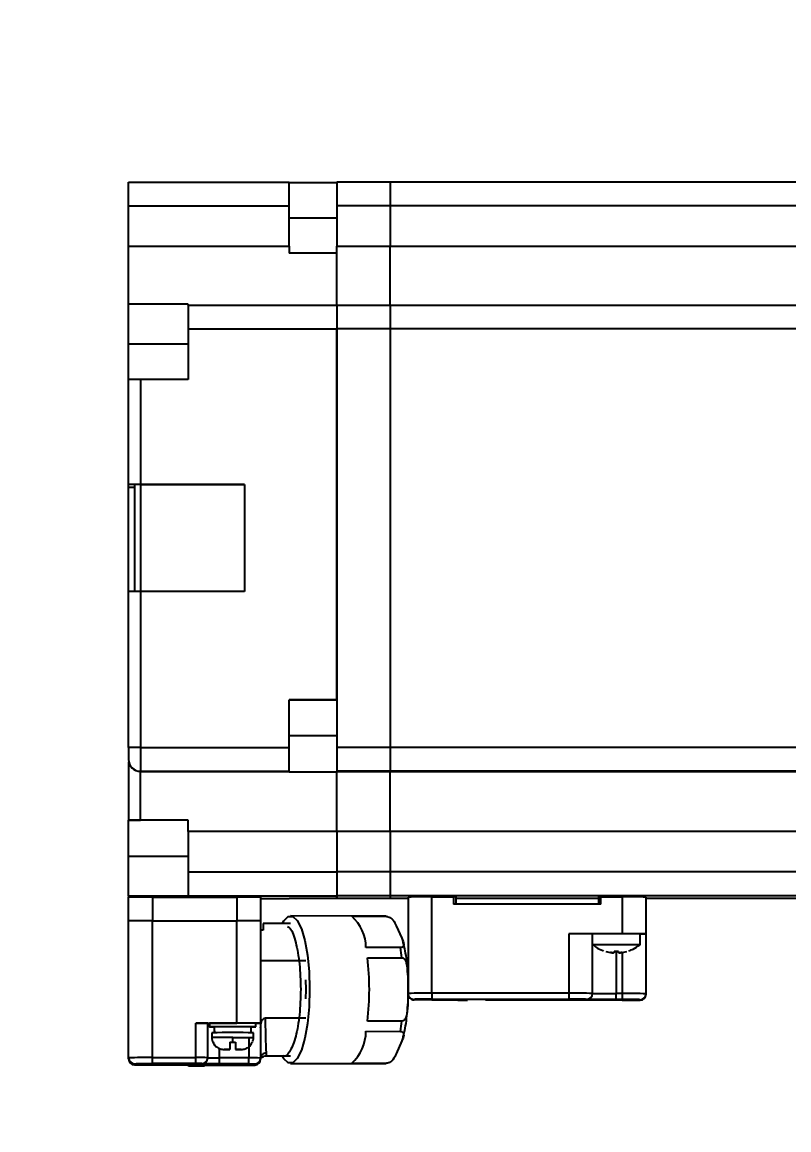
# Model space of a CAD drawing. Header units: millimetres. Extents: x 415 to 2018, y 500 to 823.
# Drawn here: x 646.17 to 652.62, y 666.87 to 676.18 of the extents above; entities that cross this region are included whole.
import ezdxf

# ---------------------------------------------------------------- set-up
doc = ezdxf.new("R2010")
doc.units = ezdxf.units.MM
doc.header["$PDSIZE"] = -1
doc.layers.get('Defpoints').update_dxf_attribs({"lineweight": 18})
doc.dimstyles.new('ISO-25', dxfattribs={"dimtxt": 2.5, "dimasz": 2.5, "dimexe": 1.25, "dimexo": 0.625, "dimtad": 1, "dimtoh": 1, "dimlfac": 10, "dimtxsty": 'Standard', "dimcen": 2.5, "dimadec": 0, "dimazin": 0, "dimtfac": 1, "dimtmove": 0, "dimatfit": 3, "dimfxl": 1, "dimarcsym": 0})

# ---------------------------------------------------------------- blocks, each defined once
blk = doc.blocks.new('*D57')
at = {"color": 0, "lineweight": -2}
for p, q in [((660.5197, 720.4558), (635.5446, 720.4558)), ((636.7946, 717.9558), (636.7946, 643.7776)), ((659.1697, 641.2776), (635.5446, 641.2776))]:
    blk.add_line(p, q, dxfattribs=at)
at = {"color": 0}
for points in [[(636.3779, 717.9558), (637.2113, 717.9558), (636.7946, 720.4558)], [(636.3779, 643.7776), (637.2113, 643.7776), (636.7946, 641.2776)]]:
    blk.add_solid(points, dxfattribs=at)
at = {"layer": 'Defpoints', "color": 0}
for p in [(661.1447, 720.4558), (636.7946, 641.2776), (659.7947, 641.2776)]:
    blk.add_point(p, dxfattribs=at)
at = {"color": 0, "insert": (634.9196, 680.8667), "char_height": 2.5, "width": 9.642857, "attachment_point": 5, "rotation": 90}
blk.add_mtext('\\A1;792', dxfattribs=at)

msp = doc.modelspace()

# ---------------------------------------------------------------- linework, layer by layer
at = {"color": 161, "linetype": 'Continuous', "lineweight": 25, "true_color": 0x67adff}
for p, q in [((647.0647, 674.8387), (648.4147, 674.8387)), ((647.0647, 674.64), (647.0647, 674.8387)), ((648.4147, 674.64), (648.4147, 674.8387)), ((648.4147, 674.8362), (648.8147, 674.8362)), ((649.2647, 674.8387), (648.8147, 674.8387)), ((648.8147, 674.8387), (648.8147, 674.64)), ((657.9947, 674.8387), (649.2647, 674.8387)), ((649.2647, 674.8387), (649.2647, 674.64)), ((647.0647, 674.64), (648.4147, 674.64)), ((647.0647, 674.3), (647.0647, 674.64)), ((648.4147, 674.3), (648.4147, 674.64)), ((649.2647, 674.64), (648.8147, 674.64)), ((648.8147, 674.64), (648.8147, 674.3)), ((657.9947, 674.64), (649.2647, 674.64)), ((649.2647, 674.64), (649.2647, 674.3)), ((648.8147, 674.5362), (648.4147, 674.5362)), ((647.0647, 674.3), (648.4147, 674.3)), ((647.0647, 673.8118), (647.0647, 674.3)), ((648.4147, 674.3), (648.4147, 674.24)), ((648.8147, 674.24), (648.4147, 674.24)), ((648.8147, 674.3), (649.2647, 674.3)), ((648.8147, 673.8053), (648.8147, 674.3)), ((648.8147, 673.8053), (648.8147, 674.24)), ((649.2647, 674.3), (657.9947, 674.3)), ((649.2647, 673.8053), (649.2647, 674.3)), ((647.5647, 673.8118), (647.0647, 673.8118)), ((647.0647, 673.4754), (647.0647, 673.8118)), ((647.5647, 673.8053), (647.5647, 673.8118)), ((647.5647, 673.8053), (648.8147, 673.8053)), ((647.5647, 673.8053), (647.5647, 673.6066)), ((648.8147, 673.8053), (649.2647, 673.8053)), ((648.8147, 673.8053), (648.8147, 673.6066)), ((649.2647, 673.8053), (657.9947, 673.8053)), ((649.2647, 673.8053), (649.2647, 673.6066)), ((647.5647, 673.6066), (648.8147, 673.6066)), ((647.5647, 673.6066), (647.5647, 673.1794)), ((649.2647, 673.6066), (648.8147, 673.6066)), ((648.8147, 673.6066), (648.8147, 670.0867)), ((648.8147, 670.4867), (648.8147, 673.6066)), ((657.9947, 673.6066), (649.2647, 673.6066)), ((649.2647, 673.6066), (649.2647, 670.0867)), ((647.5647, 673.4754), (647.0647, 673.4754)), ((647.0647, 673.1788), (647.0647, 673.4754)), ((647.0647, 672.296), (647.0647, 673.1788)), ((647.1647, 673.1794), (647.1647, 672.2966)), ((647.5647, 673.1794), (647.1647, 673.1794)), ((647.0647, 672.2708), (647.0647, 672.296)), ((647.1147, 672.296), (647.1147, 671.3966)), ((647.1647, 672.2966), (648.0397, 672.2966)), ((648.0397, 672.2963), (647.1647, 672.2963)), ((647.1647, 672.2963), (647.1647, 671.3966)), ((648.0397, 672.2966), (648.0397, 671.3966)), ((647.1147, 672.2708), (647.0647, 672.2708)), ((647.0647, 671.396), (647.0647, 672.2708)), ((647.0647, 670.086), (647.0647, 671.396)), ((647.1647, 671.3966), (647.1647, 670.0867)), ((648.0397, 671.3966), (647.1647, 671.3966)), ((648.4147, 670.4867), (648.8147, 670.4867)), ((648.4147, 670.0867), (648.4147, 670.4867)), ((648.8147, 670.4848), (648.4147, 670.4848)), ((648.8147, 670.1829), (648.4147, 670.1829)), ((647.0647, 670.086), (647.0647, 669.9854)), ((647.1647, 670.0867), (647.1647, 669.8854)), ((647.1647, 670.0867), (648.4147, 670.0867)), ((648.4147, 669.8854), (648.4147, 670.0867)), ((649.2647, 670.0867), (648.8147, 670.0867)), ((648.8147, 670.0867), (648.8147, 669.8854)), ((657.9947, 670.0867), (649.2647, 670.0867)), ((649.2647, 670.0867), (649.2647, 669.8854)), ((647.0647, 669.9658), (647.0647, 669.475)), ((647.1647, 669.8854), (648.4147, 669.8854)), ((647.1647, 669.8854), (647.1647, 669.8833)), ((647.1647, 669.8833), (648.4147, 669.8833)), ((647.1647, 669.4757), (647.1647, 669.8833)), ((648.4147, 669.8833), (648.4147, 669.8854)), ((648.4147, 669.8833), (648.4147, 669.8793)), ((648.8147, 669.8793), (648.4147, 669.8793)), ((649.2647, 669.8854), (648.8147, 669.8854)), ((648.8147, 669.8854), (648.8147, 669.8833)), ((648.8147, 669.8833), (649.2647, 669.8833)), ((648.8147, 669.3801), (648.8147, 669.8833)), ((648.8147, 669.3801), (648.8147, 669.8793)), ((657.9947, 669.8854), (649.2647, 669.8854)), ((649.2647, 669.8854), (649.2647, 669.8833)), ((649.2647, 669.8833), (657.9947, 669.8833)), ((649.2647, 669.3801), (649.2647, 669.8833)), ((647.5647, 669.4735), (647.0647, 669.4735)), ((647.0647, 669.1716), (647.0647, 669.4735)), ((647.5647, 669.4757), (647.1647, 669.4757)), ((647.5647, 669.3801), (647.5647, 669.4757)), ((648.8147, 669.3801), (647.5647, 669.3801)), ((647.5647, 669.3801), (647.5647, 669.0401)), ((649.2647, 669.3801), (648.8147, 669.3801)), ((648.8147, 669.3801), (648.8147, 669.0401)), ((657.9947, 669.3801), (649.2647, 669.3801)), ((649.2647, 669.3801), (649.2647, 669.0401)), ((647.0647, 669.1716), (647.5647, 669.1716)), ((647.0647, 668.8361), (647.0647, 669.1716)), ((647.5647, 669.0401), (648.8147, 669.0401)), ((647.5647, 669.0401), (647.5647, 668.8388)), ((649.2647, 669.0401), (648.8147, 669.0401)), ((648.8147, 669.0401), (648.8147, 668.8388)), ((657.9947, 669.0401), (649.2647, 669.0401)), ((649.2647, 669.0401), (649.2647, 668.8388)), ((647.5647, 668.8361), (647.0647, 668.8361)), ((647.0647, 668.8361), (647.0647, 668.8269)), ((647.5647, 668.8388), (648.8147, 668.8388)), ((647.5647, 668.8388), (647.5647, 668.8361)), ((649.2647, 668.8388), (648.8147, 668.8388)), ((648.8147, 668.8388), (648.8147, 668.8165)), ((648.8147, 668.8191), (648.8147, 668.8388)), ((649.2647, 668.8388), (649.2647, 668.8165)), ((654.3922, 668.8388), (649.2647, 668.8388)), ((649.6147, 668.0193), (649.6147, 668.8293)), ((649.6147, 668.8293), (649.7947, 668.8293)), ((649.7947, 668.8293), (649.7947, 668.7693)), ((649.8147, 668.8291), (649.8147, 668.7693)), ((651.0147, 668.8291), (651.0147, 668.7693)), ((651.0347, 668.7693), (651.0347, 668.8293)), ((651.0347, 668.8293), (651.2147, 668.8293)), ((651.2147, 668.8293), (651.2147, 668.5193)), ((647.0647, 668.6269), (647.0647, 668.8269)), ((647.2647, 668.8282), (647.9747, 668.8282)), ((647.2647, 668.8282), (647.2647, 668.6282)), ((647.9747, 668.8282), (647.9747, 668.6282)), ((648.1747, 668.8269), (648.1747, 668.6269)), ((648.1747, 668.8165), (648.4147, 668.8165)), ((648.4147, 668.8191), (648.8147, 668.8191)), ((648.4147, 668.8165), (648.4147, 668.8191)), ((649.2647, 668.8165), (648.8147, 668.8165)), ((649.4147, 668.8165), (649.2647, 668.8165)), ((649.4147, 668.828), (649.4147, 668.018)), ((651.0347, 668.7693), (649.7947, 668.7693)), ((651.0147, 668.8165), (649.8147, 668.8165)), ((651.4147, 668.518), (651.4147, 668.828)), ((653.8547, 668.8165), (651.4147, 668.8165)), ((649.2189, 668.6677), (648.4269, 668.669)), ((648.9409, 668.6665), (649.2307, 668.666)), ((647.0647, 667.4769), (647.0647, 668.6269)), ((647.2647, 668.6282), (647.9747, 668.6282)), ((647.2647, 667.4782), (647.2647, 668.6282)), ((647.9747, 667.7682), (647.9747, 668.6282)), ((648.1747, 668.6269), (648.1747, 667.7669)), ((648.1947, 668.551), (648.1747, 668.551)), ((648.4268, 668.6045), (648.1947, 668.6049)), ((648.1947, 668.6049), (648.1947, 668.551)), ((649.3148, 668.5869), (649.3625, 668.4817)), ((651.2147, 668.5193), (650.7647, 668.5193)), ((650.7647, 668.5193), (650.7647, 668.0193)), ((650.9647, 668.018), (650.9647, 668.518)), ((651.3647, 668.4279), (651.3647, 668.5177)), ((651.4147, 668.5151), (651.4147, 668.518)), ((651.4147, 668.0152), (651.4147, 668.5151)), ((649.35, 668.4027), (649.0602, 668.4032)), ((651.0768, 668.37), (651.0771, 668.3706)), ((651.0771, 668.3704), (651.0768, 668.37)), ((651.0771, 668.3706), (651.1157, 668.3622)), ((651.1457, 668.3711), (651.1647, 668.3706)), ((651.1457, 668.3623), (651.1457, 668.3711)), ((651.1647, 668.3694), (651.1457, 668.3699)), ((651.1647, 668.3706), (651.1837, 668.3711)), ((651.1837, 668.3699), (651.1647, 668.3694)), ((651.1647, 668.3694), (651.1647, 668.0164)), ((651.1837, 668.3711), (651.1837, 668.3623)), ((651.2137, 668.3622), (651.2523, 668.3706)), ((651.2523, 668.3706), (651.2523, 668.3704)), ((648.1747, 668.2948), (648.5552, 668.2941)), ((649.073, 668.3177), (649.3628, 668.3172)), ((651.2147, 668.3618), (651.2147, 668.0164)), ((649.4111, 668.1573), (649.4111, 667.9447)), ((649.4147, 668.018), (649.4147, 668.0139)), ((649.6147, 668.0193), (649.6147, 667.969)), ((650.7647, 668.0193), (649.6147, 668.0193)), ((650.7647, 668.0193), (650.7647, 667.969)), ((650.9647, 668.0177), (650.9647, 668.018)), ((651.1647, 667.9661), (651.1647, 668.0164)), ((651.2147, 668.0164), (651.1647, 668.0164)), ((651.2147, 668.0164), (651.2147, 667.9661)), ((651.4147, 668.011), (651.4147, 668.0152)), ((649.4647, 667.9639), (649.4647, 667.968)), ((649.6147, 667.969), (650.7647, 667.969)), ((649.6147, 667.9629), (649.6647, 667.9629)), ((651.2147, 667.9601), (650.0647, 667.9601)), ((650.9147, 667.9677), (650.9147, 667.968)), ((651.2147, 667.9661), (651.1647, 667.9661)), ((651.3647, 667.9652), (651.3647, 667.961)), ((648.5552, 667.8101), (648.213, 667.8106)), ((647.6297, 667.4782), (647.6297, 667.7682)), ((647.6297, 667.7682), (647.9747, 667.7682)), ((647.7297, 667.4776), (647.7297, 667.7676)), ((647.7447, 667.7667), (647.7447, 667.7367)), ((648.0947, 667.6873), (648.0947, 667.7367)), ((648.1347, 667.7367), (648.1347, 667.7667)), ((648.1747, 667.7669), (648.1747, 667.7648)), ((648.1747, 667.7648), (648.1747, 667.4748)), ((649.3628, 667.785), (649.073, 667.7855)), ((647.7647, 667.6867), (647.7647, 667.6468)), ((647.9397, 667.6078), (647.9397, 667.6479)), ((648.0747, 667.646), (648.0747, 667.5701)), ((648.1147, 667.6468), (648.1147, 667.6867)), ((649.0602, 667.6994), (649.35, 667.6989)), ((649.3625, 667.6181), (649.3148, 667.5106)), ((647.7749, 667.6066), (647.7749, 667.6069)), ((647.8297, 667.4754), (647.8297, 667.5548)), ((647.9147, 667.5466), (647.8689, 667.5466)), ((647.9147, 667.5469), (647.869, 667.5469)), ((647.9147, 667.6078), (647.9397, 667.6078)), ((647.9147, 667.6078), (647.9147, 667.5472)), ((647.9397, 667.6057), (647.9147, 667.6057)), ((647.9147, 667.5469), (647.9147, 667.5466)), ((647.9397, 667.6078), (647.9647, 667.6078)), ((647.9647, 667.6057), (647.9397, 667.6057)), ((647.9647, 667.6078), (647.9647, 667.5472)), ((647.9647, 667.5469), (647.9647, 667.5472)), ((647.9647, 667.5469), (648.0104, 667.5469)), ((647.9647, 667.5469), (647.9647, 667.5466)), ((647.9647, 667.5466), (648.0104, 667.5466)), ((647.9647, 667.5466), (647.9647, 667.5463)), ((648.0747, 667.569), (648.0747, 667.4754)), ((648.1044, 667.6069), (648.1044, 667.6066)), ((647.0647, 667.4677), (647.0647, 667.4769)), ((647.2647, 667.4279), (647.2647, 667.4782)), ((647.2647, 667.4782), (647.6297, 667.4782)), ((647.6297, 667.4279), (647.6297, 667.4782)), ((647.7297, 667.4761), (647.7297, 667.4776)), ((647.8297, 667.4251), (647.8297, 667.4754)), ((648.0747, 667.4754), (647.8297, 667.4754)), ((648.0747, 667.4251), (648.0747, 667.4754)), ((648.1747, 667.4748), (648.1747, 667.4705)), ((648.1747, 667.4682), (648.1747, 667.4655)), ((648.2215, 667.4939), (648.3669, 667.4936)), ((648.3674, 667.4936), (648.4249, 667.4935)), ((647.1147, 667.4177), (647.1147, 667.4269)), ((647.1647, 667.4174), (647.4097, 667.4174)), ((647.6297, 667.4279), (647.2647, 667.4279)), ((647.5597, 667.4164), (647.5597, 667.4149)), ((647.5685, 667.4237), (647.5685, 667.4112)), ((647.5685, 667.4193), (647.5685, 667.4093)), ((647.5711, 667.4237), (647.5712, 667.4237)), ((647.5711, 667.4137), (647.5711, 667.4237)), ((647.7012, 667.4137), (647.5711, 667.4137)), ((647.5711, 667.4137), (647.5711, 667.4135)), ((647.5711, 667.4135), (647.6562, 667.4135)), ((647.5711, 667.4135), (647.5711, 667.413)), ((647.5711, 667.413), (647.7014, 667.413)), ((647.5711, 667.413), (647.5711, 667.413)), ((647.5711, 667.4106), (647.5711, 667.413)), ((647.7012, 667.4106), (647.5711, 667.4106)), ((647.5711, 667.4106), (647.5711, 667.4104)), ((647.5711, 667.4104), (647.6562, 667.4104)), ((647.5711, 667.4104), (647.5711, 667.4099)), ((647.5711, 667.4099), (647.7014, 667.4099)), ((647.5711, 667.4099), (647.5711, 667.4099)), ((647.5712, 667.424), (647.7014, 667.424)), ((647.5712, 667.424), (647.5712, 667.414)), ((647.7014, 667.414), (647.5712, 667.414)), ((647.5712, 667.414), (647.5712, 667.4138)), ((647.5712, 667.4138), (647.7014, 667.4138)), ((647.5712, 667.4108), (647.5712, 667.413)), ((647.5712, 667.4106), (647.7014, 667.411)), ((647.5955, 667.4109), (647.5712, 667.4108)), ((647.5712, 667.4108), (647.5712, 667.4106)), ((647.5712, 667.4086), (647.5712, 667.4083)), ((647.5712, 667.4083), (647.5939, 667.4083)), ((647.5713, 667.4116), (647.5713, 667.4116)), ((647.6562, 667.4135), (647.5751, 667.4131)), ((647.5751, 667.4131), (647.5751, 667.4135)), ((647.6562, 667.4104), (647.5751, 667.41)), ((647.5751, 667.41), (647.5751, 667.4104)), ((647.7014, 667.412), (647.5796, 667.4117)), ((647.5884, 667.409), (647.6062, 667.4091)), ((647.5939, 667.4083), (647.5939, 667.4086)), ((647.5955, 667.4113), (647.5955, 667.4109)), ((647.6197, 667.4112), (647.5955, 667.4113)), ((647.6019, 667.4116), (647.7014, 667.4119)), ((647.7014, 667.4113), (647.6019, 667.4116)), ((647.6062, 667.4091), (647.6062, 667.4099)), ((647.6106, 667.413), (647.6106, 667.4122)), ((647.6197, 667.4109), (647.6197, 667.4112)), ((647.6711, 667.4111), (647.6197, 667.4109)), ((647.6231, 667.4131), (647.6957, 667.4135)), ((647.7014, 667.4131), (647.6231, 667.4131)), ((647.6231, 667.41), (647.6957, 667.4104)), ((647.7014, 667.41), (647.6231, 667.41)), ((647.6241, 667.4088), (647.6241, 667.4083)), ((647.6241, 667.4083), (647.6484, 667.4083)), ((647.6363, 667.4099), (647.6363, 667.4089)), ((647.6484, 667.4083), (647.6484, 667.4088)), ((647.6669, 667.4091), (647.6836, 667.409)), ((647.7014, 667.411), (647.6711, 667.4111)), ((647.6787, 667.4086), (647.6787, 667.4083)), ((647.6787, 667.4083), (647.7012, 667.4083)), ((647.6797, 667.4261), (647.6797, 667.4276)), ((647.7012, 667.4137), (647.7012, 667.4138)), ((647.7012, 667.4136), (647.7012, 667.4137)), ((647.7012, 667.4106), (647.7012, 667.411)), ((647.7012, 667.4105), (647.7012, 667.4106)), ((647.7014, 667.414), (647.7014, 667.424)), ((647.7014, 667.4231), (647.7014, 667.4231)), ((647.7014, 667.4231), (647.7014, 667.4131)), ((647.7014, 667.4138), (647.7014, 667.414)), ((647.7014, 667.413), (647.7014, 667.4131)), ((647.7014, 667.413), (647.7014, 667.41)), ((647.7014, 667.4119), (647.7014, 667.412)), ((647.7014, 667.4119), (647.7014, 667.4113)), ((647.7014, 667.4111), (647.7014, 667.4113)), ((647.7014, 667.4111), (647.7014, 667.411)), ((647.7014, 667.4099), (647.7014, 667.41)), ((647.7041, 667.4124), (647.7041, 667.4224)), ((647.7041, 667.4146), (647.9747, 667.4146)), ((647.7041, 667.4093), (647.7041, 667.4112)), ((647.7041, 667.4112), (647.7041, 667.4093)), ((648.0747, 667.4251), (647.8297, 667.4251)), ((648.1247, 667.4155), (648.1247, 667.4248)), ((648.4248, 667.429), (649.2168, 667.4277)), ((649.2307, 667.43), (648.9409, 667.4305))]:
    msp.add_line(p, q, dxfattribs=at)
for points in [[(648.3555, 668.6046), (648.3689, 668.6274), (648.4065, 668.664), (648.4452, 668.6649), (648.4827, 668.6301), (648.517, 668.5614), (648.5459, 668.463), (648.5679, 668.3405), (648.5816, 668.2011), (648.5863, 668.0528)], [(650.9647, 668.4279), (650.9799, 668.4284), (651.0232, 668.4288), (651.0881, 668.4291), (651.1647, 668.4292), (651.2412, 668.4291), (651.3061, 668.4288), (651.3494, 668.4284), (651.3647, 668.4279), (651.3647, 668.4279)], [(648.5552, 667.9712), (648.5569, 668.0521), (648.5552, 668.133)], [(648.5863, 668.0528), (648.5816, 667.9043), (648.5679, 667.7643), (648.5459, 667.6407), (648.517, 667.5409), (648.4827, 667.4707), (648.4452, 667.434), (648.4065, 667.4331), (648.3689, 667.468), (648.3536, 667.4936)], [(648.1347, 667.7367), (648.1198, 667.7372), (648.0776, 667.7376), (648.0143, 667.7379), (647.9397, 667.738), (647.865, 667.7379), (647.8018, 667.7376), (647.7595, 667.7372), (647.7447, 667.7367), (647.7595, 667.7363), (647.7866, 667.736)], [(648.0947, 667.736), (648.1198, 667.7363), (648.1347, 667.7367)], [(647.9397, 667.6479), (648.0066, 667.6478), (648.0634, 667.6475), (648.1013, 667.6472), (648.1147, 667.6468)]]:
    msp.add_lwpolyline(points, dxfattribs=at)
for centre, radius, start, end in [((647.1396, 669.2453), 3.9342, 89.6355, 91.09191), ((647.1396, 668.3591), 3.9376, 89.63527, 91.09043), ((647.1523, 670.3077), 1.9887, 89.6434, 91.08401), ((647.1397, 667.447), 3.9497, 89.63836, 91.08905), ((647.1396, 666.1492), 3.9376, 89.63527, 91.09043), ((647.1647, 669.9854), 0.1, 180.00216, 269.99869), ((647.1647, 669.9833), 0.1, 180.00216, 269.99869), ((647.2147, 660.9446), 7.8837, 89.6369, 91.0905), ((648.0246, 660.9446), 7.8837, 88.9095, 90.3631), ((649.5647, 660.9426), 7.8868, 89.63677, 91.08979), ((649.7996, 668.0279), 0.8014, 88.92217, 90.35215), ((651.0297, 668.0279), 0.8014, 89.64785, 91.07783), ((651.2647, 660.9423), 7.8871, 88.91024, 90.36321), ((648.7076, 668.4021), 0.3526, 0.1817, 48.56896), ((649.2188, 668.6248), 0.0428, 73.8363, 89.80199), ((647.2146, 660.7567), 7.8716, 89.63536, 91.09119), ((648.0248, 660.7567), 7.8716, 88.90881, 90.36464), ((650.8146, 660.6202), 7.8992, 88.91135, 90.3621), ((651.1647, 655.8293), 12.69, 89.09696, 90.90304), ((651.2646, 660.6202), 7.8992, 88.91135, 90.3621), ((651.3693, 667.3036), 1.2124, 87.857, 90.22051), ((647.7849, 668.1243), 1.5896, 6.96954, 10.0877), ((646.8197, 668.0516), 2.269, 353.26575, 6.73425), ((649.5647, 660.1327), 7.8868, 89.63677, 91.08979), ((649.4647, 668.018), 0.05, 179.99912, 270), ((649.4647, 668.0139), 0.05, 179.99912, 270), ((650.8147, 660.1323), 7.8871, 88.91024, 90.36321), ((650.9147, 668.018), 0.05, 269.99909, 359.99557), ((650.9147, 668.0177), 0.05, 270.00081, 0.00072), ((651.1147, 675.9079), 7.8917, 268.91066, 270.36279), ((651.2647, 660.1295), 7.8871, 88.91024, 90.36321), ((651.3647, 668.0152), 0.05, 269.99909, 359.99557), ((651.3647, 668.011), 0.05, 269.99909, 359.99557), ((647.6546, 663.8188), 3.9495, 88.91091, 90.36168), ((647.7432, 668.0351), 0.2693, 267.12919, 270.32121), ((647.9397, 657.4527), 10.3159, 88.91688, 91.08312), ((647.9397, 659.6819), 8.0564, 88.89759, 91.10241), ((648.0246, 659.8766), 7.8917, 88.91067, 90.36278), ((648.1386, 666.4973), 1.268, 88.37047, 90.17822), ((647.7514, 667.9809), 1.6232, 349.99328, 353.0681), ((647.9397, 658.4277), 9.2608, 88.91722, 91.08278), ((647.8959, 660.7468), 6.9012, 89.63697, 91.08995), ((648.6887, 667.7033), 0.3715, 312.75821, 359.39885), ((647.2147, 659.5913), 7.8871, 89.63679, 91.08976), ((647.1147, 667.4769), 0.05, 180.0008, 270), ((647.1147, 667.4677), 0.05, 180.00252, 270), ((647.6547, 663.5288), 3.9495, 88.91176, 90.36254), ((647.6797, 667.4776), 0.05, 269.99912, 359.99736), ((647.6797, 667.4761), 0.05, 270.00252, 359.99748), ((647.8046, 671.4129), 3.9376, 268.90957, 270.36473), ((648.0996, 663.5258), 3.9497, 88.91095, 90.36164), ((648.1247, 667.4748), 0.05, 270.00252, 359.99577), ((648.1247, 667.4655), 0.05, 269.99913, 359.99397), ((647.578, 667.6775), 0.266, 268.55175, 270.33374), ((647.6866, 667.8916), 0.4826, 269.64488, 272.0744), ((649.2168, 667.4709), 0.0433, 270.05043, 288.77047)]:
    msp.add_arc(centre, radius, start, end, dxfattribs=at)
for centre, start_param, end_param in [((647.9397, 667.7367), 1.570796, 1.732794), ((647.9397, 667.6867), 1.489806, 1.570796)]:
    msp.add_ellipse(centre, major_axis=(0, 0.309), ratio=0.5016, start_param=start_param, end_param=end_param, dxfattribs=at)
for points, knots in [([(647.0647, 669.475), (647.0658, 669.4751), (647.0681, 669.4752), (647.0857, 669.4754), (647.1116, 669.4756), (647.1397, 669.4756), (647.1578, 669.4756), (647.1647, 669.4757)], [0, 0, 0, 0, 0.0218631, 0.0437283, 0.0655069, 0.0869809, 0.1000063, 0.1000063, 0.1000063, 0.1000063]), ([(649.2307, 668.666), (649.2333, 668.6658), (649.239, 668.6655), (649.2494, 668.6626), (649.2637, 668.6557), (649.2904, 668.6343), (649.3041, 668.6099), (649.313, 668.5907), (649.3148, 668.5869)], [0, 0, 0, 0, 0.0053184, 0.0118236, 0.02201, 0.0418955, 0.1056972, 0.1214964, 0.1214964, 0.1214964, 0.1214964]), ([(648.3997, 668.5809), (648.4075, 668.5767), (648.434, 668.5625), (648.4717, 668.4517), (648.5052, 668.2712), (648.5095, 668.1254), (648.5116, 668.0525)], [0, 0, 0, 0, 0.0670951, 0.2295173, 0.3911163, 0.552601, 0.552601, 0.552601, 0.552601]), ([(649.3625, 668.4817), (649.3697, 668.465), (649.3787, 668.4445), (649.3768, 668.4207), (649.3725, 668.4115), (649.3646, 668.4057), (649.3577, 668.4031), (649.3522, 668.4028), (649.35, 668.4027)], [0, 0, 0, 0, 0.05499912, 0.06755445, 0.08214559, 0.08803062, 0.09397098, 0.09774705, 0.09774705, 0.09774705, 0.09774705]), ([(649.3625, 668.4817), (649.3741, 668.4357), (649.3975, 668.3437), (649.4066, 668.2194), (649.4111, 668.1573)], [0, 0, 0, 0, 0.1643103, 0.3286201, 0.3286201, 0.3286201, 0.3286201]), ([(650.9662, 668.4295), (650.9766, 668.4209), (651.002, 668.3996), (651.0343, 668.3828), (651.0556, 668.3773), (651.058, 668.3767)], [0, 0, 0, 0, 0.0407152, 0.0994773, 0.1069264, 0.1069264, 0.1069264, 0.1069264]), ([(651.2714, 668.3764), (651.2829, 668.3807), (651.3159, 668.393), (651.3446, 668.4137), (651.3632, 668.4271)], [0, 0, 0, 0, 0.0367844, 0.1053672, 0.1053672, 0.1053672, 0.1053672]), ([(649.3628, 668.3172), (649.3653, 668.3169), (649.3709, 668.3162), (649.38, 668.3103), (649.3912, 668.2965), (649.4081, 668.2533), (649.4108, 668.2039), (649.4111, 668.165), (649.4111, 668.1573)], [0, 0, 0, 0, 0.007777, 0.0172876, 0.0321837, 0.0612593, 0.1545502, 0.1776525, 0.1776525, 0.1776525, 0.1776525]), ([(651.1157, 668.3622), (651.119, 668.3617), (651.1256, 668.3608), (651.1346, 668.3602), (651.1413, 668.3603), (651.1451, 668.3611), (651.1455, 668.362), (651.1457, 668.3623)], [0, 0, 0, 0, 0.00653351, 0.01307027, 0.01952454, 0.0259421, 0.03070783, 0.03070783, 0.03070783, 0.03070783]), ([(651.1457, 668.3617), (651.1453, 668.3613), (651.1447, 668.3604), (651.1396, 668.3598), (651.1322, 668.36), (651.1238, 668.3607), (651.1181, 668.3616), (651.1157, 668.3619)], [0, 0, 0, 0, 0.00650548, 0.01301511, 0.01944199, 0.02583197, 0.03057769, 0.03057769, 0.03057769, 0.03057769]), ([(651.1837, 668.3623), (651.184, 668.3619), (651.1846, 668.3609), (651.1897, 668.3602), (651.1971, 668.3603), (651.2056, 668.361), (651.2112, 668.3618), (651.2137, 668.3622)], [0, 0, 0, 0, 0.00652417, 0.01305177, 0.01949689, 0.02590502, 0.03066426, 0.03066426, 0.03066426, 0.03066426]), ([(651.2137, 668.3619), (651.2103, 668.3614), (651.2037, 668.3605), (651.1948, 668.3599), (651.188, 668.3599), (651.1842, 668.3606), (651.1838, 668.3614), (651.1837, 668.3617)], [0, 0, 0, 0, 0.00651436, 0.0130321, 0.01946758, 0.02586613, 0.030618, 0.030618, 0.030618, 0.030618]), ([(648.5116, 668.0525), (648.5095, 667.9797), (648.5051, 667.8346), (648.4718, 667.647), (648.4248, 667.5306), (648.3862, 667.4802), (648.3675, 667.4941), (648.3672, 667.4943)], [0, 0, 0, 0, 0.1509291, 0.3008032, 0.4510277, 0.6011321, 0.6036935, 0.6036935, 0.6036935, 0.6036935]), ([(649.4111, 667.9447), (649.4066, 667.8824), (649.3975, 667.7577), (649.3741, 667.6646), (649.3625, 667.6181)], [0, 0, 0, 0, 0.1654421, 0.3308837, 0.3308837, 0.3308837, 0.3308837]), ([(649.4111, 667.9447), (649.4108, 667.911), (649.4105, 667.8696), (649.3978, 667.8214), (649.3894, 667.8029), (649.3788, 667.791), (649.3708, 667.7858), (649.365, 667.7853), (649.3628, 667.785)], [0, 0, 0, 0, 0.0998999, 0.1227037, 0.1492073, 0.1598974, 0.1706857, 0.1775458, 0.1775458, 0.1775458, 0.1775458]), ([(649.6147, 667.969), (649.5958, 667.969), (649.5667, 667.9689), (649.5317, 667.9688), (649.5079, 667.9687), (649.4885, 667.9685), (649.4698, 667.9683), (649.4667, 667.9681), (649.4647, 667.968)], [0, 0, 0, 0, 0.035918, 0.0554442, 0.0750038, 0.0945296, 0.1140897, 0.1500083, 0.1500083, 0.1500083, 0.1500083]), ([(649.6147, 667.9629), (649.5958, 667.963), (649.5667, 667.963), (649.5317, 667.9631), (649.5078, 667.9632), (649.4885, 667.9634), (649.4698, 667.9636), (649.4667, 667.9638), (649.4647, 667.9639)], [0, 0, 0, 0, 0.0359179, 0.0554782, 0.0750038, 0.094564, 0.1140897, 0.1500083, 0.1500083, 0.1500083, 0.1500083]), ([(649.6647, 667.9629), (649.6961, 667.9629), (649.7446, 667.9629), (649.8029, 667.9627), (649.8427, 667.9625), (649.875, 667.9622), (649.9061, 667.9619), (649.9113, 667.9616), (649.9147, 667.9614)], [0, 0, 0, 0, 0.0598642, 0.0924181, 0.1250074, 0.1575613, 0.19015, 0.2500143, 0.2500143, 0.2500143, 0.2500143]), ([(650.9147, 667.968), (650.9127, 667.9681), (650.9095, 667.9683), (650.8909, 667.9685), (650.8715, 667.9687), (650.8476, 667.9688), (650.8127, 667.9689), (650.7835, 667.969), (650.7647, 667.969)], [0, 0, 0, 0, 0.0359182, 0.0554439, 0.075004, 0.0945295, 0.1140896, 0.1500083, 0.1500083, 0.1500083, 0.1500083]), ([(651.1647, 667.9661), (651.1332, 667.9661), (651.0847, 667.9662), (651.0264, 667.9664), (650.9867, 667.9666), (650.9543, 667.9668), (650.9232, 667.9672), (650.918, 667.9675), (650.9147, 667.9677)], [0, 0, 0, 0, 0.0598644, 0.0924192, 0.1250079, 0.1575624, 0.1901513, 0.2500158, 0.2500158, 0.2500158, 0.2500158]), ([(651.3647, 667.9652), (651.3627, 667.9653), (651.3595, 667.9655), (651.3409, 667.9657), (651.3215, 667.9658), (651.2976, 667.966), (651.2627, 667.9661), (651.2335, 667.9661), (651.2147, 667.9661)], [0, 0, 0, 0, 0.0359183, 0.0554444, 0.0750039, 0.0945302, 0.1140895, 0.1500083, 0.1500083, 0.1500083, 0.1500083]), ([(651.2147, 667.9601), (651.2335, 667.9601), (651.2626, 667.9601), (651.2976, 667.9602), (651.3215, 667.9604), (651.3409, 667.9605), (651.3595, 667.9607), (651.3627, 667.9609), (651.3647, 667.961)], [0, 0, 0, 0, 0.0359187, 0.055444, 0.0750043, 0.09453, 0.11409, 0.1500083, 0.1500083, 0.1500083, 0.1500083]), ([(648.1747, 667.731), (648.1759, 667.7481), (648.1775, 667.77), (648.1886, 667.7937), (648.1958, 667.8034), (648.2039, 667.809), (648.2095, 667.8106), (648.2125, 667.8106), (648.213, 667.8106)], [0, 0, 0, 0, 0.05040275, 0.06424372, 0.07816745, 0.08645137, 0.09386633, 0.09556863, 0.09556863, 0.09556863, 0.09556863]), ([(648.213, 667.8106), (648.2135, 667.7776), (648.2144, 667.7094), (648.2162, 667.6276), (648.2185, 667.5594), (648.2201, 667.5326), (648.221, 667.5183)], [0, 0, 0, 0, 0.0707756, 0.1460854, 0.2143971, 0.2924518, 0.2924518, 0.2924518, 0.2924518]), ([(647.7647, 667.6468), (647.7652, 667.6392), (647.7662, 667.6238), (647.7749, 667.602), (647.7831, 667.5875), (647.7892, 667.5818), (647.7895, 667.5815)], [0, 0, 0, 0, 0.02290427, 0.04666774, 0.07009527, 0.07138891, 0.07138891, 0.07138891, 0.07138891]), ([(648.1079, 667.6132), (648.1095, 667.6168), (648.1139, 667.6276), (648.1144, 667.6392), (648.1147, 667.6468)], [0, 0, 0, 0, 0.01178687, 0.03450633, 0.03450633, 0.03450633, 0.03450633]), ([(649.35, 667.6989), (649.3524, 667.6987), (649.3579, 667.6984), (649.3656, 667.6954), (649.3738, 667.6884), (649.381, 667.6665), (649.3726, 667.6416), (649.3641, 667.622), (649.3625, 667.6181)], [0, 0, 0, 0, 0.00434996, 0.00966987, 0.01800113, 0.03426436, 0.08644578, 0.09936711, 0.09936711, 0.09936711, 0.09936711]), ([(647.7749, 667.6069), (647.7804, 667.5971), (647.7915, 667.5774), (647.8194, 667.5572), (647.8464, 667.5479), (647.8633, 667.5472), (647.869, 667.5469)], [0, 0, 0, 0, 0.033587, 0.0671636, 0.1010131, 0.1179081, 0.1179081, 0.1179081, 0.1179081]), ([(647.9147, 667.5463), (647.9095, 667.5463), (647.8993, 667.5463), (647.8863, 667.5464), (647.8755, 667.5465), (647.8711, 667.5466), (647.8689, 667.5466)], [0, 0, 0, 0, 0.01140652, 0.02286089, 0.03425777, 0.04572541, 0.04572541, 0.04572541, 0.04572541]), ([(647.869, 667.5469), (647.8711, 667.5469), (647.8755, 667.547), (647.8862, 667.5471), (647.8992, 667.5472), (647.9095, 667.5472), (647.9147, 667.5472)], [0, 0, 0, 0, 0.01139459, 0.02285681, 0.03425309, 0.04571648, 0.04571648, 0.04571648, 0.04571648]), ([(647.9647, 667.5472), (647.9698, 667.5472), (647.9801, 667.5472), (647.9931, 667.5471), (648.0038, 667.547), (648.0082, 667.5469), (648.0104, 667.5469)], [0, 0, 0, 0, 0.01140647, 0.02286079, 0.03425827, 0.04572541, 0.04572541, 0.04572541, 0.04572541]), ([(648.0104, 667.5466), (648.0082, 667.5466), (648.0038, 667.5465), (647.9931, 667.5464), (647.9801, 667.5463), (647.9698, 667.5463), (647.9647, 667.5463)], [0, 0, 0, 0, 0.01139319, 0.02285461, 0.03424959, 0.04571199, 0.04571199, 0.04571199, 0.04571199]), ([(648.0104, 667.5469), (648.0222, 667.548), (648.0459, 667.5502), (648.077, 667.5682), (648.0957, 667.589), (648.1026, 667.6031), (648.1044, 667.6069)], [0, 0, 0, 0, 0.0354214, 0.0709042, 0.1051054, 0.1178946, 0.1178946, 0.1178946, 0.1178946]), ([(648.221, 667.5183), (648.2151, 667.5173), (648.203, 667.5152), (648.1875, 667.5042), (648.1767, 667.4886), (648.1753, 667.4764), (648.1747, 667.4705)], [0, 0, 0, 0, 0.01720707, 0.03596511, 0.05502868, 0.07303701, 0.07303701, 0.07303701, 0.07303701]), ([(648.1846, 667.4778), (648.1873, 667.4803), (648.1925, 667.4852), (648.2047, 667.492), (648.2149, 667.4931), (648.2214, 667.4939)], [0, 0, 0, 0, 0.01091555, 0.02158237, 0.04125133, 0.04125133, 0.04125133, 0.04125133]), ([(648.221, 667.5183), (648.22, 667.5025), (648.2191, 667.4865), (648.2215, 667.4941), (648.2215, 667.4943)], [0, 0, 0, 0, 0.0247149, 0.02514691, 0.02514691, 0.02514691, 0.02514691]), ([(649.3148, 667.5106), (649.307, 667.4936), (649.2974, 667.4727), (649.2738, 667.4483), (649.2613, 667.439), (649.2481, 667.433), (649.2388, 667.4304), (649.233, 667.4301), (649.2307, 667.43)], [0, 0, 0, 0, 0.0690266, 0.084784, 0.1030971, 0.1104833, 0.1179381, 0.1226778, 0.1226778, 0.1226778, 0.1226778]), ([(647.1147, 667.4269), (647.1167, 667.4271), (647.1198, 667.4272), (647.1385, 667.4275), (647.1579, 667.4276), (647.1817, 667.4277), (647.2167, 667.4279), (647.2458, 667.4279), (647.2647, 667.4279)], [0, 0, 0, 0, 0.0359183, 0.0554783, 0.075004, 0.0945643, 0.1140896, 0.1500083, 0.1500083, 0.1500083, 0.1500083]), ([(647.1147, 667.4177), (647.1154, 667.4176), (647.1169, 667.4176), (647.1285, 667.4175), (647.145, 667.4174), (647.1581, 667.4174), (647.1647, 667.4174)], [0, 0, 0, 0, 0.01250056, 0.02500136, 0.03750129, 0.05000217, 0.05000217, 0.05000217, 0.05000217]), ([(647.4097, 667.4174), (647.4285, 667.4174), (647.4576, 667.4173), (647.4926, 667.4172), (647.5165, 667.4171), (647.5359, 667.4169), (647.5545, 667.4167), (647.5577, 667.4165), (647.5597, 667.4164)], [0, 0, 0, 0, 0.0359179, 0.0554442, 0.0750037, 0.0945296, 0.1140897, 0.1500083, 0.1500083, 0.1500083, 0.1500083]), ([(647.5597, 667.4149), (647.5602, 667.4149), (647.5612, 667.4148), (647.5683, 667.4147), (647.5712, 667.4147)], [0, 0, 0, 0, 0.00672884, 0.01150938, 0.01150938, 0.01150938, 0.01150938]), ([(647.5685, 667.4093), (647.5692, 667.4094), (647.5706, 667.4095), (647.585, 667.4097), (647.6076, 667.4098), (647.6348, 667.4098), (647.6624, 667.4098), (647.686, 667.4097), (647.7017, 667.4095), (647.7033, 667.4094), (647.7041, 667.4093)], [0, 0, 0, 0, 0.0177706, 0.0337289, 0.0497418, 0.0669576, 0.0845465, 0.1012875, 0.1177646, 0.1356327, 0.1356327, 0.1356327, 0.1356327]), ([(647.5884, 667.409), (647.582, 667.4091), (647.5704, 667.4092), (647.5691, 667.4093), (647.5685, 667.4093)], [0, 0, 0, 0, 0.01091067, 0.01992895, 0.01992895, 0.01992895, 0.01992895]), ([(647.5687, 667.4124), (647.5688, 667.4125), (647.569, 667.4126), (647.5805, 667.4127), (647.6, 667.4128), (647.6252, 667.4129), (647.6526, 667.4129), (647.6761, 667.4128), (647.6925, 667.4127), (647.7024, 667.4126), (647.7035, 667.4125), (647.7041, 667.4124)], [0, 0, 0, 0, 0.016731, 0.0318689, 0.0468546, 0.0626552, 0.0795593, 0.0968099, 0.1085456, 0.12106, 0.1354234, 0.1354234, 0.1354234, 0.1354234]), ([(647.7041, 667.4124), (647.7037, 667.4124), (647.703, 667.4123), (647.6965, 667.4122), (647.6844, 667.4121), (647.6644, 667.412), (647.6379, 667.412), (647.6115, 667.412), (647.5887, 667.4121), (647.5728, 667.4122), (647.5701, 667.4124), (647.5687, 667.4124)], [0, 0, 0, 0, 0.0119856, 0.0232312, 0.0342311, 0.0510694, 0.068671, 0.0862088, 0.1026304, 0.1185093, 0.1354148, 0.1354148, 0.1354148, 0.1354148]), ([(647.5711, 667.413), (647.5712, 667.413), (647.5714, 667.4131), (647.5726, 667.4131), (647.5741, 667.4131), (647.5751, 667.4131)], [0, 0, 0, 0, 0.001135494, 0.002232808, 0.003931541, 0.003931541, 0.003931541, 0.003931541]), ([(647.5711, 667.4099), (647.5712, 667.4099), (647.5714, 667.41), (647.5726, 667.41), (647.5741, 667.41), (647.5751, 667.41)], [0, 0, 0, 0, 0.001140471, 0.002237285, 0.00393155, 0.00393155, 0.00393155, 0.00393155]), ([(647.5712, 667.4086), (647.5713, 667.4086), (647.5716, 667.4087), (647.5748, 667.4088), (647.5808, 667.4088), (647.592, 667.4089), (647.6114, 667.4089), (647.6272, 667.4089), (647.6363, 667.4089)], [0, 0, 0, 0, 0.01105296, 0.02004649, 0.02767137, 0.03490709, 0.04787588, 0.06510146, 0.06510146, 0.06510146, 0.06510146]), ([(647.5713, 667.4116), (647.5714, 667.4116), (647.5717, 667.4116), (647.5743, 667.4117), (647.5776, 667.4117), (647.5796, 667.4117)], [0, 0, 0, 0, 0.002397007, 0.004708449, 0.008299328, 0.008299328, 0.008299328, 0.008299328]), ([(647.7014, 667.4111), (647.6786, 667.4112), (647.638, 667.4113), (647.5974, 667.4114), (647.5795, 667.4115)], [0, 0, 0, 0, 0.068217, 0.121816, 0.121816, 0.121816, 0.121816]), ([(647.6106, 667.4122), (647.6074, 667.4122), (647.6009, 667.4123), (647.5943, 667.4123), (647.5916, 667.4124), (647.593, 667.4125), (647.5998, 667.4126), (647.6105, 667.4127), (647.6267, 667.4127), (647.6442, 667.4127), (647.6599, 667.4127), (647.6661, 667.4126), (647.6691, 667.4126)], [0, 0, 0, 0, 0.00760689, 0.01567889, 0.02507622, 0.03621603, 0.04550108, 0.05409973, 0.06268247, 0.07944696, 0.0873476, 0.09488749, 0.09488749, 0.09488749, 0.09488749]), ([(647.5929, 667.4093), (647.5932, 667.4094), (647.5938, 667.4094), (647.5997, 667.4095), (647.6087, 667.4096), (647.6202, 667.4096), (647.6328, 667.4096), (647.6453, 667.4096), (647.6569, 667.4096), (647.6668, 667.4095), (647.6741, 667.4095), (647.6786, 667.4094), (647.6791, 667.4094), (647.6794, 667.4093)], [0, 0, 0, 0, 0.0097626, 0.01790726, 0.02529342, 0.03336737, 0.04140414, 0.04924948, 0.0567923, 0.06405265, 0.07117014, 0.07852612, 0.08650058, 0.08650058, 0.08650058, 0.08650058]), ([(647.6062, 667.4091), (647.6021, 667.4092), (647.5945, 667.4092), (647.5934, 667.4093), (647.5929, 667.4093)], [0, 0, 0, 0, 0.00740513, 0.01337935, 0.01337935, 0.01337935, 0.01337935]), ([(647.6241, 667.4088), (647.6205, 667.4088), (647.6138, 667.4088), (647.6047, 667.4088), (647.5978, 667.4087), (647.5943, 667.4087), (647.594, 667.4086), (647.5939, 667.4086)], [0, 0, 0, 0, 0.00630903, 0.0117642, 0.0166428, 0.02279224, 0.03026567, 0.03026567, 0.03026567, 0.03026567]), ([(647.6691, 667.4126), (647.6722, 667.4126), (647.6786, 667.4126), (647.6811, 667.4125), (647.6796, 667.4124), (647.672, 667.4123), (647.6595, 667.4122), (647.6439, 667.4122), (647.6266, 667.4122), (647.616, 667.4122), (647.6106, 667.4122)], [0, 0, 0, 0, 0.00940452, 0.01943603, 0.02971115, 0.03907466, 0.04869413, 0.05899678, 0.07001719, 0.0811655, 0.0811655, 0.0811655, 0.0811655]), ([(647.6797, 667.4276), (647.6789, 667.4276), (647.6774, 667.4277), (647.6658, 667.4278), (647.6493, 667.4279), (647.6362, 667.4279), (647.6297, 667.4279)], [0, 0, 0, 0, 0.01250075, 0.02500171, 0.03750262, 0.05000367, 0.05000367, 0.05000367, 0.05000367]), ([(647.6363, 667.4089), (647.6441, 667.4089), (647.6581, 667.4089), (647.677, 667.4089), (647.6901, 667.4089), (647.6974, 667.4088), (647.7009, 667.4087), (647.7012, 667.4086), (647.7014, 667.4086)], [0, 0, 0, 0, 0.01493407, 0.02661144, 0.03640176, 0.04428512, 0.05357899, 0.06510273, 0.06510273, 0.06510273, 0.06510273]), ([(647.6787, 667.4086), (647.6785, 667.4086), (647.6783, 667.4086), (647.6759, 667.4087), (647.6702, 667.4088), (647.6603, 667.4088), (647.6526, 667.4088), (647.6484, 667.4088)], [0, 0, 0, 0, 0.00643343, 0.0118577, 0.01672858, 0.02291094, 0.03028373, 0.03028373, 0.03028373, 0.03028373]), ([(647.6794, 667.4093), (647.6787, 667.4093), (647.6775, 667.4092), (647.6701, 667.4092), (647.6669, 667.4091)], [0, 0, 0, 0, 0.00706289, 0.01243158, 0.01243158, 0.01243158, 0.01243158]), ([(647.8297, 667.4251), (647.81, 667.4251), (647.7707, 667.4251), (647.7211, 667.4254), (647.6864, 667.4257), (647.6819, 667.4259), (647.6797, 667.4261)], [0, 0, 0, 0, 0.0375018, 0.0750042, 0.1125062, 0.1500081, 0.1500081, 0.1500081, 0.1500081]), ([(647.7012, 667.4136), (647.7012, 667.4136), (647.701, 667.4136), (647.6993, 667.4135), (647.6971, 667.4135), (647.6957, 667.4135)], [0, 0, 0, 0, 0.001587656, 0.003124291, 0.005505313, 0.005505313, 0.005505313, 0.005505313]), ([(647.7012, 667.4105), (647.7012, 667.4105), (647.701, 667.4105), (647.6993, 667.4104), (647.6971, 667.4104), (647.6957, 667.4104)], [0, 0, 0, 0, 0.001587898, 0.00312334, 0.005505398, 0.005505398, 0.005505398, 0.005505398]), ([(647.7014, 667.4086), (647.7013, 667.4085), (647.7013, 667.4084), (647.7012, 667.4083), (647.7012, 667.4083)], [0, 0, 0, 0, 0.0002048539, 0.0003658088, 0.0003658088, 0.0003658088, 0.0003658088]), ([(647.9747, 667.4146), (647.9935, 667.4146), (648.0226, 667.4146), (648.0576, 667.4147), (648.0815, 667.4149), (648.1009, 667.415), (648.1195, 667.4152), (648.1227, 667.4154), (648.1247, 667.4155)], [0, 0, 0, 0, 0.0359188, 0.0554441, 0.0750044, 0.0945302, 0.1140898, 0.1500083, 0.1500083, 0.1500083, 0.1500083]), ([(648.0747, 667.4251), (648.0812, 667.4251), (648.0943, 667.4251), (648.1108, 667.425), (648.1224, 667.4249), (648.1239, 667.4248), (648.1247, 667.4248)], [0, 0, 0, 0, 0.01249998, 0.02500077, 0.0375016, 0.05000223, 0.05000223, 0.05000223, 0.05000223])]:
    msp.add_open_spline(points, degree=3, knots=knots, dxfattribs=at)

# ---------------------------------------------------------------- dimensions: what is measured, and where the dimension line sits
dim = msp.add_linear_dim(base=(636.7946, 641.2776), p1=(661.1447, 720.4558), p2=(659.7947, 641.2776), angle=90, text='792', dimstyle='ISO-25', override={"dimsah": 1, "dimtolj": 1})
dim.commit()
dim.dimension.update_dxf_attribs({"geometry": '*D57', "text_midpoint": (634.9196, 680.8667)})

doc.saveas('drawing.dxf')
